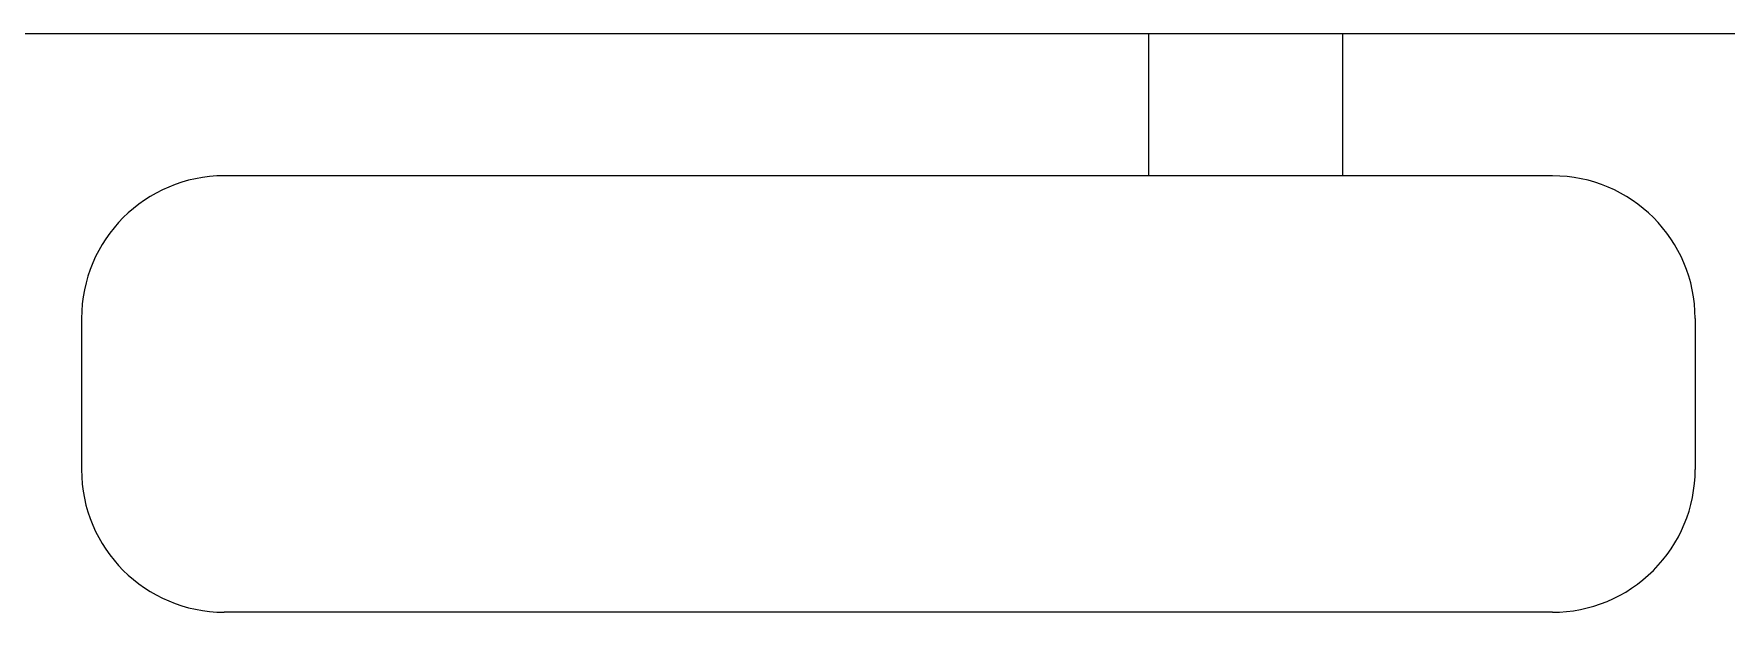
# Model space of a CAD drawing. Header units: inches. Extents: x -501855 to 57169, y -29325 to 19878.
# Drawn here: x 24178.9 to 24411.5, y -12681.8 to -12602.3 of the extents above; entities that cross this region are included whole.
import ezdxf

# ---------------------------------------------------------------- set-up
doc = ezdxf.new("R2010")
doc.units = ezdxf.units.IN
doc.header["$LTSCALE"] = 25
doc.header["$MEASUREMENT"] = 0
doc.linetypes.add('DASHDOT', pattern=[25.4, 12.7, -6.35, 0, -6.35])
doc.layers.get('0').update_dxf_attribs({"color": 8})
for name, color, linetype, lineweight in [('00-Ground Floor$0$LOADING', 253, 'Continuous', 5), ('00-Ground Floor$0$NEW Wall', 166, 'Continuous', 5), ('E-LITE-CLNG-CNDT', 6, 'DASHDOT', 35)]:
    doc.layers.add(name, color=color, linetype=linetype, lineweight=lineweight)

# ---------------------------------------------------------------- blocks, each defined once
blk = doc.blocks.new('*X154')
at = {"color": 0}
for p, q in [((5, 3), (5, 3)), ((5, 3), (5, 3)), ((5, 3), (5, 3)), ((5, 3), (5, 3)), ((5, 3), (5, 3)), ((5, 3), (5, 3)), ((5, 3), (5, 3)), ((5, 3), (5, 3)), ((5, 3), (5, 3)), ((5, 3), (5, 3)), ((5, 3), (5, 3)), ((5, 3), (5, 3)), ((5, 3), (5, 3)), ((5, 3), (5, 3)), ((5, 3), (5, 3)), ((5, 3), (5, 3)), ((5, 3), (5, 3)), ((5, 3), (5, 3)), ((5, 3), (5, 3)), ((5, 3), (5, 3)), ((5, 3), (5, 3)), ((5, 3), (5, 3)), ((5, 3), (5, 3)), ((5, 3), (5, 3)), ((5, 3), (5, 3)), ((5, 3), (5, 3)), ((5, 3), (5, 3)), ((5, 3), (5, 3)), ((5, 3), (5, 3)), ((5, 3), (5, 3)), ((5, 3), (5, 3)), ((5, 3), (5, 3)), ((5, 3), (5, 3)), ((5, 3), (5, 3)), ((5, 3), (5, 3)), ((5, 3), (5, 3)), ((5, 3), (5, 3)), ((5, 3), (5, 3)), ((5, 3), (5, 3)), ((5, 3), (5, 3)), ((5, 3), (5, 3)), ((5, 3), (5, 3)), ((5, 3), (5, 3)), ((5, 3), (5, 3)), ((5, 3), (5, 3)), ((5, 3), (5, 3)), ((5, 3), (5, 3)), ((5, 3), (5, 3)), ((5, 3), (5, 3)), ((5, 3), (5, 3)), ((5, 3), (5, 3)), ((5, 3), (5, 3)), ((5, 3), (5, 3)), ((5, 3), (5, 3)), ((5, 3), (5, 3)), ((5, 3), (5, 3)), ((5, 3), (5, 3)), ((5, 3), (5, 3)), ((5, 3), (5, 3)), ((5, 3), (5, 3)), ((5, 3), (5, 3)), ((5, 3), (5, 3)), ((5, 3), (5, 3)), ((5, 3), (5, 3)), ((5, 3), (5, 3)), ((5, 3), (5, 3)), ((6, 3), (5, 3)), ((5, 3), (5, 3)), ((6, 3), (5, 3)), ((5, 3), (5, 3)), ((6, 3), (5, 3)), ((5, 3), (5, 3)), ((6, 3), (5, 3)), ((5, 3), (5, 3)), ((5, 3), (5, 3)), ((5, 3), (5, 3)), ((5, 3), (5, 3)), ((5, 3), (5, 3)), ((5, 3), (5, 3)), ((5, 3), (5, 3)), ((5, 3), (5, 3)), ((5, 3), (5, 3)), ((5, 3), (5, 3)), ((5, 3), (5, 3)), ((5, 3), (5, 3)), ((5, 3), (5, 3)), ((5, 3), (5, 3)), ((5, 3), (5, 3)), ((5, 3), (5, 3)), ((5, 3), (5, 3)), ((5, 3), (5, 3)), ((5, 3), (5, 3)), ((5, 3), (5, 3)), ((5, 3), (5, 3)), ((5, 3), (5, 3)), ((5, 3), (5, 3)), ((6, 3), (6, 3)), ((6, 3), (6, 3)), ((6, 3), (6, 3)), ((6, 3), (6, 3)), ((6, 3), (6, 3)), ((6, 3), (6, 3)), ((6, 3), (6, 3)), ((6, 3), (6, 3)), ((6, 3), (6, 3)), ((6, 3), (6, 3)), ((6, 3), (6, 3)), ((6, 3), (6, 3)), ((6, 3), (6, 3)), ((6, 3), (6, 3)), ((6, 3), (6, 3)), ((6, 3), (6, 3)), ((6, 3), (6, 3)), ((6, 3), (6, 3)), ((6, 3), (6, 3)), ((6, 3), (6, 3)), ((6, 3), (6, 3)), ((6, 3), (6, 3)), ((6, 3), (6, 3)), ((6, 3), (6, 3)), ((6, 3), (6, 3)), ((6, 3), (6, 3)), ((6, 3), (6, 3)), ((6, 3), (6, 3)), ((6, 3), (6, 3)), ((6, 3), (6, 3)), ((6, 3), (6, 3)), ((6, 3), (6, 3)), ((6, 3), (6, 3)), ((6, 3), (6, 3)), ((6, 3), (6, 3)), ((6, 3), (6, 3)), ((6, 3), (6, 3)), ((6, 3), (6, 3)), ((6, 3), (6, 3)), ((6, 3), (6, 3)), ((6, 3), (6, 3)), ((6, 3), (6, 3)), ((6, 3), (6, 3)), ((6, 3), (6, 3)), ((6, 3), (6, 3)), ((6, 3), (6, 3)), ((6, 3), (6, 3)), ((6, 3), (6, 3)), ((6, 3), (6, 3)), ((6, 3), (6, 3)), ((6, 3), (6, 3)), ((6, 3), (6, 3)), ((6, 3), (6, 3)), ((6, 3), (6, 3)), ((6, 3), (6, 3)), ((6, 3), (6, 3)), ((6, 3), (6, 3)), ((6, 3), (6, 3)), ((6, 3), (6, 3)), ((6, 3), (6, 3)), ((6, 3), (6, 3)), ((6, 3), (6, 3)), ((6, 3), (6, 3)), ((6, 3), (6, 3)), ((6, 3), (6, 3)), ((6, 3), (6, 3)), ((6, 3), (6, 3)), ((6, 3), (6, 3)), ((6, 3), (6, 3)), ((6, 3), (6, 3)), ((6, 3), (6, 3)), ((6, 3), (6, 3)), ((6, 3), (6, 3)), ((6, 3), (6, 3)), ((6, 3), (6, 3)), ((6, 3), (6, 3)), ((6, 3), (6, 3)), ((6, 3), (6, 3)), ((6, 3), (6, 3)), ((6, 3), (6, 3)), ((6, 3), (6, 3)), ((6, 3), (6, 3)), ((6, 3), (6, 3)), ((6, 3), (6, 3)), ((6, 3), (6, 3)), ((6, 3), (6, 3)), ((6, 3), (6, 3)), ((6, 3), (6, 3)), ((6, 3), (6, 3)), ((6, 3), (6, 3)), ((6, 3), (6, 3)), ((6, 3), (6, 3)), ((6, 3), (6, 3)), ((6, 3), (6, 3)), ((6, 3), (6, 3)), ((6, 3), (6, 3)), ((6, 3), (6, 3)), ((6, 3), (6, 3)), ((6, 3), (6, 3)), ((6, 3), (6, 3)), ((6, 3), (6, 3)), ((6, 3), (6, 3)), ((6, 3), (6, 3)), ((6, 3), (6, 3)), ((6, 3), (6, 3)), ((6, 3), (6, 3)), ((6, 3), (6, 3)), ((6, 3), (6, 3)), ((6, 3), (6, 3)), ((6, 3), (6, 3)), ((6, 3), (6, 3)), ((6, 3), (6, 3)), ((6, 3), (6, 3)), ((6, 3), (6, 3)), ((6, 3), (6, 3)), ((6, 3), (6, 3)), ((6, 3), (6, 3)), ((6, 3), (6, 3)), ((6, 3), (6, 3)), ((6, 3), (6, 3)), ((6, 3), (6, 3)), ((6, 3), (6, 3)), ((6, 3), (6, 3)), ((6, 3), (6, 3)), ((6, 3), (6, 3)), ((6, 3), (6, 3)), ((6, 3), (6, 3)), ((6, 3), (6, 3)), ((6, 3), (6, 3)), ((6, 3), (6, 3)), ((6, 3), (6, 3)), ((6, 3), (6, 3)), ((6, 3), (6, 3)), ((6, 3), (6, 3)), ((6, 3), (6, 3)), ((6, 3), (6, 3)), ((6, 3), (6, 3)), ((6, 3), (6, 3)), ((6, 3), (6, 3)), ((6, 3), (6, 3)), ((6, 3), (6, 3)), ((6, 3), (6, 3)), ((6, 3), (6, 3)), ((6, 3), (6, 3)), ((6, 3), (6, 3)), ((6, 3), (6, 3)), ((6, 3), (6, 3)), ((6, 3), (6, 3)), ((6, 3), (6, 3)), ((6, 3), (6, 3)), ((6, 3), (6, 3)), ((6, 3), (6, 3)), ((6, 3), (6, 3)), ((6, 3), (6, 3)), ((6, 3), (6, 3)), ((6, 3), (6, 3)), ((6, 3), (6, 3)), ((6, 3), (6, 3)), ((6, 3), (6, 3)), ((6, 3), (6, 3)), ((6, 3), (6, 3)), ((6, 3), (6, 3)), ((6, 3), (6, 3)), ((6, 3), (6, 3)), ((6, 3), (6, 3)), ((6, 3), (6, 3)), ((6, 3), (6, 3)), ((6, 3), (6, 3)), ((6, 3), (6, 3)), ((6, 3), (6, 3)), ((6, 3), (6, 3)), ((6, 3), (6, 3)), ((6, 3), (6, 3)), ((6, 3), (6, 3)), ((6, 3), (6, 3)), ((6, 3), (6, 3)), ((6, 3), (6, 3)), ((6, 3), (6, 3)), ((6, 3), (6, 3)), ((6, 3), (6, 3)), ((6, 3), (6, 3)), ((6, 3), (6, 3)), ((6, 3), (6, 3)), ((6, 3), (6, 3)), ((6, 3), (6, 3)), ((6, 3), (6, 3)), ((6, 3), (6, 3)), ((6, 3), (6, 3)), ((6, 3), (6, 3)), ((6, 3), (6, 3)), ((6, 3), (6, 3)), ((6, 3), (6, 3)), ((6, 3), (6, 3)), ((6, 3), (6, 3)), ((6, 3), (6, 3)), ((6, 3), (6, 3)), ((6, 3), (6, 3)), ((6, 3), (6, 3)), ((6, 3), (6, 3)), ((6, 3), (6, 3)), ((6, 3), (6, 3)), ((6, 3), (6, 3)), ((6, 3), (6, 3)), ((6, 3), (6, 3)), ((6, 3), (5, 3)), ((6, 3), (5, 3)), ((6, 3), (5, 3)), ((6, 3), (5, 3)), ((6, 3), (5, 3)), ((6, 3), (6, 3)), ((6, 3), (6, 3)), ((6, 3), (6, 3)), ((6, 3), (6, 3)), ((6, 3), (6, 3)), ((6, 3), (6, 3)), ((6, 3), (6, 3)), ((6, 3), (6, 3)), ((6, 3), (6, 3)), ((6, 3), (6, 3)), ((6, 3), (6, 3)), ((6, 3), (6, 3)), ((6, 3), (6, 3)), ((6, 3), (6, 3)), ((6, 3), (6, 3)), ((6, 3), (6, 3)), ((6, 3), (6, 3)), ((6, 3), (6, 3)), ((6, 3), (6, 3)), ((6, 3), (6, 3)), ((6, 3), (6, 3)), ((6, 3), (6, 3)), ((6, 3), (6, 3)), ((6, 3), (6, 3)), ((6, 3), (6, 3)), ((6, 3), (6, 3)), ((6, 3), (6, 3)), ((6, 3), (6, 3)), ((6, 3), (6, 3)), ((6, 3), (6, 3)), ((6, 3), (6, 3)), ((6, 3), (6, 3)), ((6, 3), (6, 3)), ((6, 3), (6, 3)), ((6, 3), (6, 3)), ((6, 3), (6, 3)), ((6, 3), (6, 3)), ((6, 3), (6, 3)), ((6, 3), (6, 3)), ((6, 3), (6, 3)), ((6, 3), (6, 3)), ((6, 3), (6, 3)), ((6, 3), (6, 3)), ((6, 3), (6, 3)), ((6, 3), (6, 3)), ((6, 3), (6, 3)), ((6, 3), (6, 3)), ((6, 3), (6, 3)), ((6, 3), (6, 3)), ((6, 3), (6, 3)), ((6, 3), (6, 3)), ((6, 3), (6, 3)), ((6, 3), (6, 3)), ((6, 3), (6, 3)), ((6, 3), (6, 3)), ((6, 3), (6, 3)), ((6, 3), (6, 3)), ((6, 3), (6, 3)), ((6, 3), (6, 3)), ((6, 3), (6, 3)), ((6, 3), (6, 3)), ((6, 3), (6, 3)), ((6, 3), (6, 3)), ((6, 3), (6, 3)), ((6, 3), (6, 3)), ((6, 3), (6, 3)), ((6, 3), (6, 3)), ((6, 3), (6, 3)), ((6, 3), (6, 3)), ((6, 3), (6, 3)), ((6, 3), (6, 3)), ((6, 3), (6, 3)), ((6, 3), (6, 3)), ((6, 3), (6, 3)), ((6, 3), (6, 3)), ((6, 3), (6, 3)), ((6, 3), (6, 3)), ((6, 3), (6, 3)), ((6, 3), (6, 3)), ((6, 3), (6, 3)), ((6, 3), (6, 3)), ((6, 3), (6, 3)), ((6, 3), (6, 3)), ((6, 3), (6, 3)), ((6, 3), (6, 3)), ((6, 3), (6, 3)), ((6, 3), (6, 3)), ((6, 3), (6, 3)), ((6, 3), (6, 3)), ((6, 3), (6, 3)), ((6, 3), (6, 3)), ((6, 3), (6, 3)), ((6, 3), (6, 3)), ((6, 3), (6, 3)), ((6, 3), (6, 3)), ((6, 3), (6, 3)), ((6, 3), (6, 3)), ((6, 3), (6, 3)), ((6, 3), (6, 3)), ((6, 3), (6, 3)), ((6, 3), (6, 3)), ((6, 3), (6, 3)), ((6, 3), (6, 3)), ((6, 3), (6, 3)), ((6, 3), (6, 3)), ((6, 3), (6, 3)), ((6, 3), (6, 3)), ((6, 3), (6, 3)), ((6, 3), (6, 3)), ((6, 3), (6, 3)), ((6, 3), (6, 3)), ((6, 3), (6, 3)), ((6, 3), (6, 3)), ((6, 3), (6, 3)), ((6, 3), (6, 3)), ((6, 3), (6, 3)), ((6, 3), (6, 3)), ((6, 3), (6, 3)), ((6, 3), (6, 3)), ((6, 3), (6, 3)), ((6, 3), (6, 3)), ((6, 3), (6, 3)), ((6, 3), (6, 3)), ((6, 3), (6, 3)), ((6, 3), (6, 3)), ((6, 3), (6, 3)), ((6, 3), (6, 3)), ((6, 3), (6, 3)), ((6, 3), (6, 3)), ((6, 3), (6, 3)), ((6, 3), (6, 3)), ((6, 3), (6, 3)), ((6, 3), (6, 3)), ((6, 3), (6, 3)), ((6, 3), (6, 3)), ((6, 3), (6, 3)), ((6, 3), (6, 3)), ((6, 3), (6, 3)), ((6, 3), (6, 3)), ((6, 3), (6, 3)), ((6, 3), (6, 3)), ((6, 3), (6, 3)), ((6, 3), (6, 3)), ((6, 3), (6, 3)), ((6, 3), (6, 3)), ((6, 3), (6, 3)), ((6, 3), (6, 3)), ((6, 3), (6, 3)), ((6, 3), (6, 3)), ((6, 3), (6, 3)), ((6, 3), (6, 3)), ((6, 3), (6, 3)), ((6, 3), (6, 3)), ((6, 3), (6, 3)), ((6, 3), (6, 3)), ((6, 3), (6, 3)), ((6, 3), (6, 3)), ((6, 3), (6, 3)), ((6, 3), (6, 3)), ((6, 3), (6, 3)), ((6, 3), (6, 3)), ((6, 3), (6, 3)), ((6, 3), (6, 3)), ((6, 3), (6, 3)), ((6, 3), (6, 3)), ((6, 3), (6, 3)), ((6, 3), (6, 3)), ((6, 3), (6, 3)), ((6, 3), (6, 3)), ((6, 3), (6, 3)), ((6, 3), (6, 3)), ((6, 3), (6, 3)), ((6, 3), (6, 3)), ((6, 3), (6, 3)), ((6, 3), (6, 3)), ((6, 3), (6, 3)), ((6, 3), (6, 3)), ((6, 3), (6, 3)), ((6, 3), (6, 3)), ((6, 3), (6, 3)), ((6, 3), (6, 3)), ((6, 3), (6, 3)), ((6, 3), (6, 3)), ((6, 3), (6, 3)), ((6, 3), (6, 3)), ((6, 3), (6, 3)), ((6, 3), (6, 3)), ((6, 3), (6, 3)), ((6, 3), (6, 3)), ((6, 3), (6, 3)), ((6, 3), (6, 3)), ((6, 3), (6, 3)), ((6, 3), (6, 3)), ((6, 3), (6, 3)), ((6, 3), (6, 3)), ((6, 3), (6, 3)), ((6, 3), (6, 3)), ((6, 3), (6, 3)), ((6, 3), (6, 3)), ((6, 3), (6, 3)), ((6, 3), (6, 3)), ((6, 3), (6, 3)), ((6, 3), (6, 3)), ((6, 3), (6, 3)), ((6, 3), (6, 3)), ((6, 3), (6, 3)), ((6, 3), (6, 3)), ((6, 3), (6, 3)), ((6, 3), (6, 3)), ((6, 3), (6, 3)), ((6, 3), (6, 3)), ((6, 3), (6, 3)), ((6, 3), (6, 3)), ((6, 3), (6, 3)), ((6, 3), (6, 3)), ((6, 3), (6, 3)), ((6, 3), (6, 3)), ((6, 3), (6, 3)), ((6, 3), (6, 3)), ((6, 3), (6, 3)), ((6, 3), (6, 3)), ((6, 3), (6, 3)), ((6, 3), (6, 3)), ((6, 3), (6, 3)), ((6, 3), (6, 3)), ((6, 3), (6, 3)), ((6, 3), (6, 3)), ((6, 3), (6, 3)), ((6, 3), (6, 3)), ((6, 3), (6, 3)), ((6, 3), (6, 3)), ((6, 3), (6, 3)), ((6, 3), (6, 3)), ((6, 3), (6, 3)), ((6, 3), (6, 3)), ((6, 3), (6, 3)), ((6, 3), (6, 3)), ((6, 3), (6, 3)), ((6, 3), (6, 3)), ((6, 3), (6, 3)), ((6, 3), (6, 3)), ((6, 3), (6, 3)), ((6, 3), (6, 3)), ((6, 3), (6, 3)), ((6, 3), (6, 3)), ((6, 3), (6, 3)), ((6, 3), (6, 3)), ((6, 3), (6, 3)), ((6, 3), (6, 3)), ((6, 3), (6, 3)), ((6, 3), (6, 3)), ((6, 3), (6, 3)), ((6, 3), (6, 3)), ((6, 3), (6, 3)), ((6, 3), (6, 3)), ((6, 3), (6, 3)), ((6, 3), (6, 3)), ((6, 3), (6, 3)), ((6, 3), (6, 3)), ((6, 3), (6, 3)), ((6, 3), (6, 3)), ((6, 3), (6, 3)), ((6, 3), (6, 3)), ((6, 3), (6, 3)), ((6, 3), (6, 3)), ((6, 3), (6, 3)), ((6, 3), (6, 3)), ((6, 3), (6, 3)), ((6, 3), (6, 3)), ((6, 3), (6, 3)), ((6, 3), (6, 3)), ((6, 3), (6, 3)), ((6, 3), (6, 3)), ((6, 3), (6, 3)), ((6, 3), (6, 3)), ((6, 3), (6, 3)), ((6, 3), (6, 3)), ((6, 3), (6, 3)), ((6, 3), (6, 3)), ((6, 3), (6, 3)), ((6, 3), (6, 3)), ((6, 3), (6, 3)), ((6, 3), (6, 3)), ((6, 3), (6, 3)), ((6, 3), (6, 3)), ((6, 3), (6, 3)), ((6, 3), (6, 3)), ((6, 3), (6, 3)), ((6, 3), (6, 3)), ((6, 3), (6, 3)), ((6, 3), (6, 3)), ((6, 3), (6, 3)), ((6, 3), (6, 3)), ((6, 3), (6, 3)), ((6, 3), (6, 3)), ((6, 3), (6, 3)), ((6, 3), (6, 3)), ((6, 3), (6, 3)), ((6, 3), (6, 3)), ((6, 3), (6, 3)), ((6, 3), (6, 3)), ((6, 3), (6, 3)), ((6, 3), (6, 3)), ((6, 3), (6, 3)), ((6, 3), (6, 3)), ((6, 3), (6, 3)), ((6, 3), (6, 3)), ((6, 3), (6, 3)), ((6, 3), (6, 3)), ((6, 3), (6, 3)), ((6, 3), (6, 3)), ((6, 3), (6, 3)), ((6, 3), (6, 3)), ((6, 3), (6, 3)), ((6, 3), (6, 3)), ((6, 3), (6, 3)), ((6, 3), (6, 3))]:
    blk.add_line(p, q, dxfattribs=at)
blk = doc.blocks.new('*X155')
at = {"color": 0}
for p, q in [((13, 1), (13, 1)), ((13, 1), (13, 1)), ((13, 1), (13, 1)), ((13, 1), (13, 1)), ((13, 1), (13, 1)), ((13, 1), (13, 1)), ((13, 1), (13, 1)), ((13, 1), (13, 1)), ((13, 1), (13, 1)), ((13, 1), (13, 1)), ((13, 1), (13, 1)), ((13, 1), (13, 1)), ((13, 1), (13, 1)), ((13, 1), (13, 1)), ((13, 1), (13, 1)), ((13, 1), (14, 1)), ((13, 1), (14, 1)), ((13, 1), (14, 1)), ((13, 1), (13, 1)), ((13, 1), (13, 1)), ((13, 1), (13, 1)), ((13, 1), (13, 1)), ((13, 1), (13, 1)), ((13, 1), (13, 1)), ((13, 1), (13, 1)), ((13, 1), (13, 1)), ((13, 1), (13, 1)), ((13, 1), (13, 1)), ((13, 1), (13, 1)), ((13, 1), (13, 1)), ((13, 1), (13, 1)), ((13, 1), (13, 1)), ((13, 1), (13, 1)), ((13, 1), (13, 1)), ((13, 1), (13, 1)), ((13, 1), (13, 1)), ((13, 1), (13, 1)), ((13, 1), (13, 1)), ((13, 1), (13, 1)), ((13, 1), (13, 1)), ((13, 1), (13, 1)), ((13, 1), (13, 1)), ((13, 1), (13, 1)), ((13, 1), (13, 1)), ((13, 1), (13, 1)), ((13, 1), (13, 1)), ((13, 1), (13, 1)), ((13, 1), (13, 1)), ((13, 1), (13, 1)), ((13, 1), (13, 1)), ((13, 1), (13, 1)), ((13, 1), (13, 1)), ((13, 1), (13, 1)), ((13, 1), (13, 1)), ((13, 1), (13, 1)), ((13, 1), (13, 1)), ((13, 1), (13, 1)), ((13, 1), (13, 1)), ((13, 1), (13, 1)), ((13, 1), (13, 1)), ((13, 1), (13, 1)), ((13, 1), (13, 1)), ((13, 1), (13, 1)), ((13, 1), (13, 1)), ((13, 1), (13, 1)), ((13, 1), (13, 1)), ((13, 1), (13, 1)), ((13, 1), (13, 1)), ((13, 1), (13, 1)), ((13, 1), (13, 1)), ((13, 1), (13, 1)), ((13, 1), (13, 1)), ((13, 1), (13, 1)), ((13, 1), (13, 1)), ((13, 1), (13, 1)), ((13, 1), (13, 1)), ((13, 1), (13, 1)), ((13, 1), (13, 1)), ((13, 1), (13, 1)), ((13, 1), (13, 1)), ((13, 1), (13, 1)), ((13, 1), (13, 1)), ((13, 1), (13, 1)), ((13, 1), (13, 1)), ((13, 1), (13, 1)), ((13, 1), (13, 1)), ((13, 1), (13, 1)), ((13, 1), (13, 1)), ((13, 1), (13, 1)), ((13, 1), (13, 1)), ((13, 1), (13, 1)), ((13, 1), (13, 1)), ((13, 1), (13, 1)), ((13, 1), (13, 1)), ((13, 1), (13, 1)), ((13, 1), (13, 1)), ((13, 1), (13, 1)), ((13, 1), (13, 1)), ((13, 1), (13, 1)), ((13, 1), (13, 1)), ((13, 1), (13, 1)), ((13, 1), (13, 1)), ((13, 1), (13, 1)), ((13, 1), (13, 1)), ((13, 1), (13, 1)), ((13, 1), (13, 1)), ((13, 1), (13, 1)), ((13, 1), (13, 1)), ((13, 1), (13, 1)), ((13, 1), (13, 1)), ((13, 1), (13, 1)), ((13, 1), (13, 1)), ((13, 1), (13, 1)), ((13, 1), (13, 1)), ((13, 1), (13, 1)), ((13, 1), (13, 1)), ((13, 1), (13, 1)), ((13, 1), (13, 1)), ((13, 1), (13, 1)), ((13, 1), (13, 1)), ((13, 1), (13, 1)), ((13, 1), (13, 1)), ((13, 1), (13, 1)), ((13, 1), (14, 1)), ((13, 0), (13, 0)), ((13, 0), (13, 0)), ((13, 0), (13, 0)), ((13, 0), (13, 0)), ((13, 0), (13, 0)), ((13, 0), (13, 0)), ((13, 0), (13, 0)), ((13, 0), (13, 0)), ((13, 0), (13, 0)), ((13, 0), (13, 0)), ((13, 0), (13, 0)), ((13, 0), (13, 0)), ((13, 0), (13, 0)), ((13, 0), (13, 0)), ((13, 0), (13, 0)), ((13, 0), (13, 0)), ((13, 0), (13, 0)), ((13, 0), (13, 0)), ((13, 0), (13, 0)), ((13, 0), (13, 0)), ((13, 0), (13, 0)), ((13, 0), (13, 0)), ((13, 0), (13, 0)), ((13, 0), (13, 0)), ((13, 0), (13, 0)), ((13, 0), (13, 0)), ((13, 0), (13, 0)), ((13, 0), (13, 0)), ((13, 0), (13, 0)), ((13, 0), (13, 0)), ((13, 0), (13, 0)), ((13, 0), (13, 0)), ((13, 0), (13, 0)), ((13, 0), (13, 0)), ((13, 0), (13, 0)), ((13, 0), (13, 0)), ((13, 0), (13, 0)), ((13, 0), (13, 0)), ((13, 0), (13, 0)), ((13, 0), (13, 0)), ((13, 0), (13, 0)), ((13, 0), (13, 0)), ((13, 0), (13, 0)), ((13, 0), (13, 0)), ((13, 0), (13, 0)), ((13, 0), (13, 0)), ((13, 0), (13, 0)), ((13, 0), (13, 0)), ((13, 0), (14, 0)), ((13, 0), (14, 0)), ((13, 0), (13, 0)), ((13, 0), (14, 0)), ((14, 1), (14, 1)), ((14, 1), (14, 1)), ((14, 1), (14, 1)), ((14, 1), (14, 1)), ((14, 1), (14, 1)), ((14, 1), (14, 1)), ((14, 1), (14, 1)), ((14, 1), (14, 1)), ((14, 1), (14, 1)), ((14, 1), (14, 1)), ((14, 1), (14, 1)), ((14, 1), (14, 1)), ((14, 1), (14, 1)), ((14, 1), (14, 1)), ((14, 1), (14, 1)), ((14, 1), (14, 1)), ((14, 1), (14, 1)), ((14, 1), (14, 1)), ((14, 1), (14, 1)), ((14, 1), (14, 1)), ((14, 1), (14, 1)), ((14, 1), (14, 1)), ((14, 1), (14, 1)), ((14, 1), (14, 1)), ((14, 1), (14, 1)), ((14, 1), (14, 1)), ((14, 1), (14, 1)), ((14, 1), (14, 1)), ((14, 1), (14, 1)), ((14, 1), (14, 1)), ((14, 1), (14, 1)), ((14, 1), (14, 1)), ((14, 1), (14, 1)), ((14, 1), (14, 1)), ((14, 1), (14, 1)), ((14, 1), (14, 1)), ((14, 1), (14, 1)), ((14, 1), (14, 1)), ((14, 1), (14, 1)), ((14, 1), (14, 1)), ((14, 1), (14, 1)), ((14, 1), (14, 1)), ((14, 1), (14, 1)), ((14, 1), (14, 1)), ((14, 1), (14, 1)), ((14, 1), (14, 1)), ((14, 1), (14, 1)), ((14, 1), (14, 1)), ((14, 1), (14, 1)), ((14, 1), (14, 1)), ((14, 1), (14, 1)), ((14, 1), (14, 1)), ((14, 1), (14, 1)), ((14, 1), (14, 1)), ((14, 1), (14, 1)), ((14, 1), (14, 1)), ((14, 1), (14, 1)), ((14, 1), (14, 1)), ((14, 1), (14, 1)), ((14, 1), (14, 1)), ((14, 1), (14, 1)), ((14, 1), (14, 1)), ((14, 1), (14, 1)), ((14, 1), (14, 1)), ((14, 1), (14, 1)), ((14, 1), (14, 1)), ((14, 1), (14, 1)), ((14, 1), (14, 1)), ((14, 1), (14, 1)), ((14, 1), (14, 1)), ((14, 1), (14, 1)), ((14, 1), (14, 1)), ((14, 1), (14, 1)), ((14, 1), (14, 1)), ((14, 1), (14, 1)), ((14, 1), (14, 1)), ((14, 1), (14, 1)), ((14, 1), (14, 1)), ((14, 1), (14, 1)), ((14, 1), (14, 1)), ((14, 1), (14, 1)), ((14, 1), (14, 1)), ((14, 1), (14, 1)), ((14, 1), (14, 1)), ((14, 1), (14, 1)), ((14, 1), (14, 1)), ((14, 1), (14, 1)), ((14, 1), (14, 1)), ((14, 1), (14, 1)), ((14, 1), (14, 1)), ((14, 1), (14, 1)), ((14, 1), (14, 1)), ((14, 1), (14, 1)), ((14, 1), (14, 1)), ((14, 0), (14, 0)), ((14, 0), (14, 0)), ((14, 0), (14, 0)), ((14, 0), (14, 0)), ((14, 0), (14, 0)), ((14, 0), (14, 0)), ((14, 0), (14, 0)), ((14, 0), (14, 0)), ((14, 0), (14, 0)), ((14, 0), (14, 0)), ((14, 0), (14, 0)), ((14, 0), (14, 0)), ((14, 0), (14, 0)), ((14, 0), (14, 0)), ((14, 0), (14, 0)), ((14, 0), (14, 0)), ((14, 0), (14, 0)), ((14, 0), (14, 0)), ((14, 0), (14, 0)), ((14, 0), (14, 0)), ((14, 0), (14, 0)), ((14, 0), (14, 0)), ((14, 0), (14, 0)), ((14, 0), (14, 0)), ((14, 0), (14, 0)), ((14, 0), (14, 0)), ((14, 0), (14, 0)), ((14, 0), (14, 0)), ((14, 0), (14, 0)), ((14, 0), (14, 0)), ((14, 0), (14, 0)), ((14, 0), (14, 0)), ((14, 0), (14, 0)), ((14, 0), (14, 0)), ((14, 0), (14, 0)), ((14, 0), (14, 0)), ((14, 0), (14, 0)), ((14, 0), (14, 0)), ((14, 0), (14, 0)), ((14, 0), (14, 0)), ((14, 0), (14, 0)), ((14, 0), (14, 0)), ((14, 0), (14, 0)), ((14, 0), (14, 0)), ((14, 0), (14, 0)), ((14, 0), (14, 0)), ((14, 0), (14, 0)), ((14, 0), (14, 0)), ((13, 0), (13, 0)), ((13, 0), (14, 0)), ((13, 0), (13, 0)), ((13, 0), (14, 0)), ((13, 0), (13, 0)), ((13, 0), (14, 0)), ((13, 0), (13, 0)), ((13, 0), (13, 0)), ((13, 0), (13, 0)), ((13, 0), (13, 0)), ((13, 0), (14, 0)), ((13, 0), (13, 0)), ((13, 0), (14, 0)), ((13, 0), (13, 0)), ((13, 0), (14, 0)), ((13, 0), (13, 0)), ((13, 0), (14, 0)), ((13, 0), (13, 0)), ((13, 0), (14, 0)), ((13, 0), (13, 0)), ((13, 0), (14, 0)), ((13, 0), (13, 0)), ((13, 0), (14, 0)), ((13, 0), (13, 0)), ((13, 0), (13, 0)), ((13, 0), (13, 0)), ((13, 0), (14, 0)), ((13, 0), (13, 0)), ((13, 0), (14, 0)), ((13, 0), (13, 0)), ((13, 0), (14, 0)), ((13, 0), (13, 0)), ((13, 0), (14, 0)), ((13, 0), (13, 0)), ((13, 0), (13, 0)), ((13, 0), (13, 0)), ((13, 0), (13, 0)), ((13, 0), (13, 0)), ((13, 0), (13, 0)), ((13, 0), (13, 0)), ((13, 0), (13, 0)), ((13, 0), (13, 0)), ((13, 0), (13, 0)), ((13, 0), (13, 0)), ((13, 0), (13, 0)), ((13, 0), (13, 0)), ((13, 0), (13, 0)), ((13, 0), (13, 0)), ((13, 0), (13, 0)), ((13, 0), (13, 0)), ((13, 0), (13, 0)), ((13, 0), (13, 0)), ((13, 0), (13, 0)), ((13, 0), (13, 0)), ((13, 0), (13, 0)), ((13, 0), (13, 0)), ((13, 0), (13, 0)), ((13, 0), (13, 0)), ((13, 0), (13, 0)), ((13, 0), (13, 0)), ((13, 0), (13, 0)), ((13, 0), (13, 0)), ((13, 0), (13, 0)), ((13, 0), (13, 0)), ((13, -1), (13, -1)), ((13, -1), (13, -1)), ((13, -1), (13, -1)), ((13, -1), (13, -1)), ((13, -1), (13, -1)), ((13, -1), (14, -1)), ((13, -1), (13, -1)), ((14, 0), (14, 0)), ((14, 0), (14, 0)), ((14, 0), (14, 0)), ((14, 0), (14, 0)), ((14, 0), (14, 0)), ((14, 0), (14, 0)), ((14, 0), (14, 0)), ((14, 0), (14, 0)), ((14, 0), (14, 0)), ((14, 0), (14, 0)), ((14, 0), (14, 0)), ((14, 0), (14, 0)), ((14, 0), (14, 0)), ((14, 0), (14, 0)), ((14, 0), (14, 0)), ((13, 0), (14, 0)), ((14, 0), (14, 0)), ((14, 0), (14, 0)), ((14, 0), (14, 0)), ((14, 0), (14, 0)), ((14, 0), (14, 0)), ((14, 0), (14, 0)), ((14, 0), (14, 0)), ((14, 0), (14, 0)), ((14, 0), (14, 0)), ((14, 0), (14, 0)), ((14, 0), (14, 0)), ((14, 0), (14, 0)), ((14, 0), (14, 0)), ((14, 0), (14, 0)), ((14, 0), (14, 0)), ((14, 0), (14, 0)), ((14, 0), (14, 0)), ((14, 0), (14, 0)), ((14, 0), (14, 0)), ((14, 0), (14, 0)), ((14, 0), (14, 0)), ((14, 0), (14, 0)), ((14, 0), (14, 0)), ((14, 0), (14, 0)), ((14, 0), (14, 0)), ((14, 0), (14, 0)), ((14, 0), (14, 0)), ((14, 0), (14, 0)), ((14, 0), (14, 0)), ((14, 0), (14, 0)), ((14, 0), (14, 0)), ((14, 0), (14, 0)), ((14, 0), (14, 0)), ((14, 0), (14, 0)), ((14, -1), (14, -1)), ((14, -1), (14, -1)), ((14, -1), (14, -1)), ((14, -1), (14, -1)), ((14, -1), (14, -1))]:
    blk.add_line(p, q, dxfattribs=at)
blk = doc.blocks.new('00-Ground Floor$0$GF21018-P')
at = {"color": 0}
for p, q in [((0.22049, 0.47563), (0.22049, 0.0675)), ((0.25963, 0.34221), (0.2804, 0.34221)), ((0.24001, 0.32259), (0.24001, 0.14)), ((0.30001, 0.32259), (0.30001, 0.14)), ((0.22049, 0.29372), (0.24001, 0.29372)), ((0.22049, 0.26708), (0.24001, 0.26708)), ((0.25963, 0.12039), (0.2804, 0.12039))]:
    blk.add_line(p, q, dxfattribs=at)
for points in [[(0.24001, 0.29372), (0.24001, 0.29372), (0.24001, 0.29372), (0.24001, 0.29372), (0.24001, 0.29372), (0.24001, 0.29372), (0.24001, 0.29372), (0.24001, 0.29372), (0.24001, 0.29372), (0.24001, 0.29372), (0.24001, 0.29372), (0.24001, 0.29372), (0.24001, 0.29372), (0.24001, 0.29372), (0.24001, 0.29372), (0.24001, 0.29372), (0.24001, 0.29372), (0.24001, 0.29372), (0.24001, 0.29372), (0.24001, 0.29372), (0.24001, 0.29372), (0.24001, 0.29372), (0.24001, 0.29372), (0.24001, 0.29372), (0.24001, 0.29372), (0.24001, 0.29372), (0.24001, 0.29372), (0.24001, 0.29372), (0.24001, 0.29372), (0.24001, 0.29372), (0.24001, 0.29372), (0.24001, 0.29372), (0.24001, 0.29372), (0.24001, 0.29372), (0.24001, 0.29372), (0.24001, 0.29372), (0.24001, 0.29372), (0.24001, 0.29372), (0.24001, 0.29372), (0.24001, 0.29372), (0.24001, 0.29372), (0.24001, 0.29372), (0.24001, 0.29372), (0.24001, 0.29372), (0.24001, 0.29372), (0.24001, 0.29372), (0.24001, 0.29372), (0.24001, 0.29372), (0.24001, 0.29372), (0.24001, 0.29372), (0.24001, 0.29372), (0.24001, 0.29372), (0.24001, 0.29372), (0.24001, 0.29372), (0.24001, 0.29372), (0.24001, 0.29372), (0.24001, 0.29372), (0.24001, 0.29372), (0.24001, 0.29372), (0.24001, 0.29372), (0.24001, 0.29372), (0.24001, 0.29372), (0.24001, 0.29372), (0.24001, 0.29372), (0.24001, 0.29372), (0.24001, 0.29372), (0.24001, 0.29372), (0.24001, 0.29372), (0.24001, 0.29372), (0.24001, 0.29372), (0.24001, 0.29372), (0.24001, 0.29372), (0.24001, 0.29372), (0.24001, 0.29372), (0.24001, 0.29372), (0.24001, 0.29372), (0.24001, 0.29372), (0.24001, 0.29372), (0.24001, 0.29372), (0.24001, 0.29372), (0.24001, 0.29372), (0.24001, 0.29372), (0.24001, 0.29372), (0.24001, 0.29372), (0.24001, 0.29372), (0.24001, 0.29372), (0.24001, 0.29372), (0.24001, 0.29372), (0.24001, 0.29372), (0.24001, 0.29372), (0.24001, 0.29372), (0.24001, 0.29372), (0.24001, 0.29372), (0.24001, 0.29372), (0.24001, 0.29372), (0.24001, 0.29372), (0.24001, 0.29372), (0.24001, 0.29372), (0.24001, 0.29372), (0.24001, 0.29372), (0.24001, 0.29372), (0.24001, 0.29372), (0.24001, 0.29372), (0.24001, 0.29372), (0.24001, 0.29372), (0.24001, 0.29372), (0.24001, 0.29372), (0.24001, 0.29372), (0.24001, 0.29372), (0.24001, 0.29372), (0.24001, 0.29372), (0.24001, 0.29372), (0.24001, 0.29372), (0.24001, 0.29372), (0.24001, 0.29372), (0.24001, 0.29372), (0.24001, 0.29372), (0.24001, 0.29372), (0.24001, 0.29372), (0.24001, 0.29372), (0.24001, 0.29372), (0.24001, 0.29372), (0.24001, 0.29372), (0.24001, 0.29372), (0.24001, 0.29372), (0.24001, 0.29372), (0.24001, 0.29372), (0.24001, 0.29372), (0.24001, 0.29372), (0.24001, 0.29372), (0.24001, 0.29372), (0.24001, 0.29372), (0.24001, 0.29372), (0.24001, 0.29372), (0.24001, 0.29372), (0.24001, 0.29372), (0.24001, 0.29372), (0.24001, 0.29372), (0.24001, 0.29372), (0.24001, 0.29372), (0.24001, 0.29372), (0.24001, 0.29372), (0.24001, 0.29372), (0.24001, 0.29372), (0.24001, 0.29372), (0.24001, 0.29372), (0.24001, 0.29372), (0.24001, 0.29372), (0.24001, 0.29372), (0.24001, 0.29372), (0.24001, 0.29372), (0.24001, 0.29372), (0.24001, 0.29372), (0.24001, 0.29372), (0.24001, 0.29372), (0.24001, 0.29372), (0.24001, 0.29372), (0.24001, 0.29372), (0.24001, 0.29372), (0.24001, 0.29372), (0.24001, 0.29372), (0.24001, 0.29372), (0.24001, 0.29372), (0.24001, 0.29372), (0.24001, 0.29372), (0.24001, 0.29372), (0.24001, 0.29372), (0.24001, 0.29372), (0.24001, 0.29372), (0.24001, 0.29372), (0.24001, 0.29372), (0.24001, 0.29372), (0.24001, 0.29372), (0.24001, 0.29372), (0.24001, 0.29372), (0.24001, 0.29372), (0.24001, 0.29372), (0.24001, 0.29372), (0.24001, 0.29372), (0.24001, 0.29372), (0.24001, 0.29372), (0.24001, 0.29372), (0.24001, 0.29372), (0.24001, 0.29372), (0.24001, 0.29372), (0.24001, 0.29372), (0.24001, 0.29372), (0.24001, 0.29372), (0.24001, 0.29372), (0.24001, 0.29372), (0.24001, 0.29372), (0.24001, 0.29372), (0.24001, 0.29372), (0.24001, 0.29372), (0.24001, 0.29372), (0.24001, 0.29372), (0.24001, 0.29372), (0.24001, 0.29372), (0.24001, 0.29372), (0.24001, 0.29372), (0.24001, 0.29372), (0.24001, 0.29372), (0.24001, 0.29372), (0.24001, 0.29372), (0.24001, 0.29372), (0.24001, 0.29372), (0.24001, 0.29372), (0.24001, 0.29372), (0.24001, 0.29372), (0.24001, 0.29372), (0.24001, 0.29372), (0.24001, 0.29372), (0.24001, 0.29372), (0.24001, 0.29372), (0.24001, 0.29372), (0.24001, 0.29372), (0.24001, 0.29372), (0.24001, 0.29372), (0.24001, 0.29372), (0.24001, 0.29372), (0.24001, 0.29372), (0.24001, 0.29372), (0.24001, 0.29372), (0.24001, 0.29372), (0.24001, 0.29372), (0.24001, 0.29372), (0.24001, 0.29372), (0.24001, 0.29372), (0.24001, 0.29372), (0.24001, 0.29372), (0.24001, 0.29372), (0.24001, 0.29372), (0.24001, 0.29372), (0.24001, 0.29372), (0.24001, 0.29372), (0.24001, 0.29372), (0.24001, 0.29372), (0.24001, 0.29372), (0.24001, 0.29372), (0.24001, 0.29372), (0.24001, 0.29372), (0.24001, 0.29372), (0.24001, 0.29372), (0.24001, 0.29372), (0.24001, 0.29372), (0.24001, 0.29372), (0.24001, 0.29372), (0.24001, 0.29372), (0.24001, 0.29372), (0.24001, 0.29372), (0.24001, 0.29372), (0.24001, 0.29372), (0.24001, 0.29372), (0.24001, 0.29372), (0.24001, 0.29372), (0.24001, 0.29372), (0.24001, 0.29372), (0.24001, 0.29372), (0.24001, 0.29372), (0.24001, 0.29372), (0.24001, 0.29372), (0.24001, 0.29372), (0.24001, 0.29372), (0.24001, 0.29372), (0.24001, 0.29372), (0.24001, 0.29372), (0.24001, 0.29372), (0.24001, 0.29372), (0.24001, 0.29372), (0.24001, 0.29372), (0.24001, 0.29372), (0.24001, 0.29372), (0.24001, 0.29372), (0.24001, 0.29372), (0.24001, 0.29372), (0.24001, 0.29372), (0.24001, 0.29372)], [(0.24001, 0.29372), (0.24001, 0.29372), (0.24001, 0.29372), (0.24001, 0.29372), (0.24001, 0.29372), (0.24001, 0.29372), (0.24001, 0.29372), (0.24001, 0.29372), (0.24001, 0.29372), (0.24001, 0.29372), (0.24001, 0.29372), (0.24001, 0.29372), (0.24001, 0.29372), (0.24001, 0.29372), (0.24001, 0.29372), (0.24001, 0.29372), (0.24001, 0.29372), (0.24001, 0.29372), (0.24001, 0.29372), (0.24001, 0.29372), (0.24001, 0.29372), (0.24001, 0.29372), (0.24001, 0.29372), (0.24001, 0.29372), (0.24001, 0.29372), (0.24001, 0.29372), (0.24001, 0.29372), (0.24001, 0.29372), (0.24001, 0.29372), (0.24001, 0.29372), (0.24001, 0.29372), (0.24001, 0.29372), (0.24001, 0.29372), (0.24001, 0.29372), (0.24001, 0.29372), (0.24001, 0.29372), (0.24001, 0.29372), (0.24001, 0.29372), (0.24001, 0.29372), (0.24001, 0.29372), (0.24001, 0.29372), (0.24001, 0.29372), (0.24001, 0.29372), (0.24001, 0.29372), (0.24001, 0.29372), (0.24001, 0.29372), (0.24001, 0.29372), (0.24001, 0.29372), (0.24001, 0.29372), (0.24001, 0.29372), (0.24001, 0.29372), (0.24001, 0.29372), (0.24001, 0.29372), (0.24001, 0.29372), (0.24001, 0.29372), (0.24001, 0.29372), (0.24001, 0.29372), (0.24001, 0.29372), (0.24001, 0.29372), (0.24001, 0.29372), (0.24001, 0.29372), (0.24001, 0.29372), (0.24001, 0.29372), (0.24001, 0.29372), (0.24001, 0.29372), (0.24001, 0.29372), (0.24001, 0.29372), (0.24001, 0.29372), (0.24001, 0.29372), (0.24001, 0.29372), (0.24001, 0.29372), (0.24001, 0.29372), (0.24001, 0.29372), (0.24001, 0.29372), (0.24001, 0.29372), (0.24001, 0.29372), (0.24001, 0.29372), (0.24001, 0.29372), (0.24001, 0.29372), (0.24001, 0.29372), (0.24001, 0.29372), (0.24001, 0.29372), (0.24001, 0.29372), (0.24001, 0.29372), (0.24001, 0.29372), (0.24001, 0.29372), (0.24001, 0.29372), (0.24001, 0.29372), (0.24001, 0.29372), (0.24001, 0.29372), (0.24001, 0.29372), (0.24001, 0.29372), (0.24001, 0.29372), (0.24001, 0.29372), (0.24001, 0.29372), (0.24001, 0.29372), (0.24001, 0.29372), (0.24001, 0.29372), (0.24001, 0.29372), (0.24001, 0.29372), (0.24001, 0.29372), (0.24001, 0.29372), (0.24001, 0.29372), (0.24001, 0.29372), (0.24001, 0.29372), (0.24001, 0.29372), (0.24001, 0.29372), (0.24001, 0.29372), (0.24001, 0.29372), (0.24001, 0.29372), (0.24001, 0.29372), (0.24001, 0.29372), (0.24001, 0.29372), (0.24001, 0.29372), (0.24001, 0.29372), (0.24001, 0.29372), (0.24001, 0.29372), (0.24001, 0.29372), (0.24001, 0.29372), (0.24001, 0.29372), (0.24001, 0.29372), (0.24001, 0.29372), (0.24001, 0.29372), (0.24001, 0.29372), (0.24001, 0.29372), (0.24001, 0.29372), (0.24001, 0.29372), (0.24001, 0.29372), (0.24001, 0.29372), (0.24001, 0.29372), (0.24001, 0.29372), (0.24001, 0.29372), (0.24001, 0.29372), (0.24001, 0.29372), (0.24001, 0.29372), (0.24001, 0.29372), (0.24001, 0.29372), (0.24001, 0.29372), (0.24001, 0.29372), (0.24001, 0.29372), (0.24001, 0.29372), (0.24001, 0.29372), (0.24001, 0.29372), (0.24001, 0.29372), (0.24001, 0.29372), (0.24001, 0.29372), (0.24001, 0.29372), (0.24001, 0.29372), (0.24001, 0.29372), (0.24001, 0.29372), (0.24001, 0.29372), (0.24001, 0.29372), (0.24001, 0.29372), (0.24001, 0.29372), (0.24001, 0.29372), (0.24001, 0.29372), (0.24001, 0.29372), (0.24001, 0.29372), (0.24001, 0.29372), (0.24001, 0.29372), (0.24001, 0.29372), (0.24001, 0.29372), (0.24001, 0.29372), (0.24001, 0.29372), (0.24001, 0.29372), (0.24001, 0.29372), (0.24001, 0.29372), (0.24001, 0.29372), (0.24001, 0.29372), (0.24001, 0.29372), (0.24001, 0.29372), (0.24001, 0.29372), (0.24001, 0.29372), (0.24001, 0.29372), (0.24001, 0.29372), (0.24001, 0.29372), (0.24001, 0.29372), (0.24001, 0.29372), (0.24001, 0.29372), (0.24001, 0.29372), (0.24001, 0.29372), (0.24001, 0.29372), (0.24001, 0.29372), (0.24001, 0.29372), (0.24001, 0.29372), (0.24001, 0.29372), (0.24001, 0.29372), (0.24001, 0.29372), (0.24001, 0.29372), (0.24001, 0.29372), (0.24001, 0.29372), (0.24001, 0.29372), (0.24001, 0.29372), (0.24001, 0.29372), (0.24001, 0.29372), (0.24001, 0.29372), (0.24001, 0.29372), (0.24001, 0.29372), (0.24001, 0.29372), (0.24001, 0.29372), (0.24001, 0.29372), (0.24001, 0.29372), (0.24001, 0.29372), (0.24001, 0.29372), (0.24001, 0.29372), (0.24001, 0.29372), (0.24001, 0.29372), (0.24001, 0.29372), (0.24001, 0.29372), (0.24001, 0.29372), (0.24001, 0.29372), (0.24001, 0.29372), (0.24001, 0.29372), (0.24001, 0.29372), (0.24001, 0.29372), (0.24001, 0.29372), (0.24001, 0.29372), (0.24001, 0.29372), (0.24001, 0.29372)], [(0.24001, 0.29372), (0.24001, 0.29372), (0.24001, 0.29372), (0.24001, 0.29372), (0.24001, 0.29372), (0.24001, 0.29372), (0.24001, 0.29372), (0.24001, 0.29372), (0.24001, 0.29372), (0.24001, 0.29372), (0.24001, 0.29372), (0.24001, 0.29372), (0.24001, 0.29372), (0.24001, 0.29372), (0.24001, 0.29372), (0.24001, 0.29372), (0.24001, 0.29372), (0.24001, 0.29372), (0.24001, 0.29372), (0.24001, 0.29372), (0.24001, 0.29372), (0.24001, 0.29372), (0.24001, 0.29372), (0.24001, 0.29372), (0.24001, 0.29372), (0.24001, 0.29372), (0.24001, 0.29372), (0.24001, 0.29372), (0.24001, 0.29372), (0.24001, 0.29372), (0.24001, 0.29372), (0.24001, 0.29372), (0.24001, 0.29372), (0.24001, 0.29372), (0.24001, 0.29372), (0.24001, 0.29372), (0.24001, 0.29372), (0.24001, 0.29372), (0.24001, 0.29372), (0.24001, 0.29372), (0.24001, 0.29372), (0.24001, 0.29372), (0.24001, 0.29372), (0.24001, 0.29372), (0.24001, 0.29372), (0.24001, 0.29372), (0.24001, 0.29372), (0.24001, 0.29372), (0.24001, 0.29372), (0.24001, 0.29372), (0.24001, 0.29372), (0.24001, 0.29372), (0.24001, 0.29372), (0.24001, 0.29372), (0.24001, 0.29372), (0.24001, 0.29372), (0.24001, 0.29372), (0.24001, 0.29372), (0.24001, 0.29372), (0.24001, 0.29372), (0.24001, 0.29372), (0.24001, 0.29372), (0.24001, 0.29372), (0.24001, 0.29372), (0.24001, 0.29372), (0.24001, 0.29372), (0.24001, 0.29372), (0.24001, 0.29372), (0.24001, 0.29372), (0.24001, 0.29372), (0.24001, 0.29372), (0.24001, 0.29372), (0.24001, 0.29372), (0.24001, 0.29372), (0.24001, 0.29372), (0.24001, 0.29372), (0.24001, 0.29372), (0.24001, 0.29372), (0.24001, 0.29372), (0.24001, 0.29372), (0.24001, 0.29372), (0.24001, 0.29372), (0.24001, 0.29372), (0.24001, 0.29372), (0.24001, 0.29372), (0.24001, 0.29372), (0.24001, 0.29372), (0.24001, 0.29372), (0.24001, 0.29372), (0.24001, 0.29372), (0.24001, 0.29372), (0.24001, 0.29372), (0.24001, 0.29372), (0.24001, 0.29372), (0.24001, 0.29372), (0.24001, 0.29372), (0.24001, 0.29372), (0.24001, 0.29372), (0.24001, 0.29372), (0.24001, 0.29372), (0.24001, 0.29372), (0.24001, 0.29372), (0.24001, 0.29372), (0.24001, 0.29372), (0.24001, 0.29372), (0.24001, 0.29372), (0.24001, 0.29372), (0.24001, 0.29372), (0.24001, 0.29372), (0.24001, 0.29372), (0.24001, 0.29372), (0.24001, 0.29372), (0.24001, 0.29372), (0.24001, 0.29372), (0.24001, 0.29372), (0.24001, 0.29372), (0.24001, 0.29372), (0.24001, 0.29372), (0.24001, 0.29372), (0.24001, 0.29372), (0.24001, 0.29372), (0.24001, 0.29372), (0.24001, 0.29372), (0.24001, 0.29372), (0.24001, 0.29372), (0.24001, 0.29372), (0.24001, 0.29372), (0.24001, 0.29372), (0.24001, 0.29372), (0.24001, 0.29372), (0.24001, 0.29372), (0.24001, 0.29372), (0.24001, 0.29372), (0.24001, 0.29372), (0.24001, 0.29372), (0.24001, 0.29372), (0.24001, 0.29372), (0.24001, 0.29372), (0.24001, 0.29372), (0.24001, 0.29372), (0.24001, 0.29372), (0.24001, 0.29372), (0.24001, 0.29372), (0.24001, 0.29372), (0.24001, 0.29372), (0.24001, 0.29372), (0.24001, 0.29372), (0.24001, 0.29372), (0.24001, 0.29372), (0.24001, 0.29372), (0.24001, 0.29372), (0.24001, 0.29372), (0.24001, 0.29372), (0.24001, 0.29372), (0.24001, 0.29372), (0.24001, 0.29372), (0.24001, 0.29372), (0.24001, 0.29372), (0.24001, 0.29372), (0.24001, 0.29372), (0.24001, 0.29372), (0.24001, 0.29372), (0.24001, 0.29372), (0.24001, 0.29372), (0.24001, 0.29372), (0.24001, 0.29372), (0.24001, 0.29372), (0.24001, 0.29372), (0.24001, 0.29372), (0.24001, 0.29372), (0.24001, 0.29372), (0.24001, 0.29372), (0.24001, 0.29372), (0.24001, 0.29372), (0.24001, 0.29372), (0.24001, 0.29372), (0.24001, 0.29372), (0.24001, 0.29372), (0.24001, 0.29372), (0.24001, 0.29372), (0.24001, 0.29372), (0.24001, 0.29372), (0.24001, 0.29372), (0.24001, 0.29372), (0.24001, 0.29372), (0.24001, 0.29372), (0.24001, 0.29372), (0.24001, 0.29372), (0.24001, 0.29372), (0.24001, 0.29372), (0.24001, 0.29372), (0.24001, 0.29372), (0.24001, 0.29372), (0.24001, 0.29372), (0.24001, 0.29372), (0.24001, 0.29372), (0.24001, 0.29372), (0.24001, 0.29372), (0.24001, 0.29372), (0.24001, 0.29372), (0.24001, 0.29372), (0.24001, 0.29372), (0.24001, 0.29372), (0.24001, 0.29372), (0.24001, 0.29372), (0.24001, 0.29372), (0.24001, 0.29372), (0.24001, 0.29372), (0.24001, 0.29372), (0.24001, 0.29372), (0.24001, 0.29372), (0.24001, 0.29372), (0.24001, 0.29372), (0.24001, 0.29372)]]:
    blk.add_lwpolyline(points, close=True, dxfattribs=at)
for centre, start, end in [((0.25963, 0.32259), 90, 180), ((0.2804, 0.32259), 0, 90), ((0.25963, 0.14), 180, 270), ((0.2804, 0.14), 270, 0)]:
    blk.add_arc(centre, 0.01962, start, end, dxfattribs=at)
at = {"layer": '00-Ground Floor$0$NEW Wall', "color": 0, "linetype": 'Continuous'}
for points in [[(0.24001, 0.29372), (0.24001, 0.29372), (0.24001, 0.29372), (0.24001, 0.29372), (0.24001, 0.29372), (0.24001, 0.29372), (0.24001, 0.29372), (0.24001, 0.29372)], [(0.24001, 0.29372), (0.24001, 0.29372), (0.24001, 0.29372), (0.24001, 0.29372), (0.24001, 0.29372), (0.24001, 0.29372), (0.24001, 0.29372)], [(0.24001, 0.29372), (0.24001, 0.29372), (0.24001, 0.29372), (0.24001, 0.29372), (0.24001, 0.29372), (0.24001, 0.29372), (0.24001, 0.29372), (0.24001, 0.29372), (0.24001, 0.29372)], [(0.24001, 0.29372), (0.24001, 0.29372), (0.24001, 0.29372), (0.24001, 0.29372), (0.24001, 0.29372), (0.24001, 0.29372), (0.24001, 0.29372), (0.24001, 0.29372), (0.24001, 0.29372), (0.24001, 0.29372)], [(0.24001, 0.29372), (0.24001, 0.29372), (0.24001, 0.29372), (0.24001, 0.29372), (0.24001, 0.29372), (0.24001, 0.29372), (0.24001, 0.29372), (0.24001, 0.29372), (0.24001, 0.29372), (0.24001, 0.29372), (0.24001, 0.29372), (0.24001, 0.29372), (0.24001, 0.29372), (0.24001, 0.29372), (0.24001, 0.29372)], [(0.24001, 0.29372), (0.24001, 0.29372), (0.24001, 0.29372), (0.24001, 0.29372), (0.24001, 0.29372), (0.24001, 0.29372), (0.24001, 0.29372), (0.24001, 0.29372), (0.24001, 0.29372), (0.24001, 0.29372)], [(0.24001, 0.29372), (0.24001, 0.29372), (0.24001, 0.29372), (0.24001, 0.29372), (0.24001, 0.29372), (0.24001, 0.29372), (0.24001, 0.29372), (0.24001, 0.29372), (0.24001, 0.29372), (0.24001, 0.29372)], [(0.24001, 0.29372), (0.24001, 0.29372), (0.24001, 0.29372), (0.24001, 0.29372), (0.24001, 0.29372), (0.24001, 0.29372), (0.24001, 0.29372), (0.24001, 0.29372), (0.24001, 0.29372), (0.24001, 0.29372)], [(0.24001, 0.29372), (0.24001, 0.29372), (0.24001, 0.29372), (0.24001, 0.29372), (0.24001, 0.29372), (0.24001, 0.29372), (0.24001, 0.29372), (0.24001, 0.29372), (0.24001, 0.29372), (0.24001, 0.29372), (0.24001, 0.29372), (0.24001, 0.29372), (0.24001, 0.29372), (0.24001, 0.29372), (0.24001, 0.29372), (0.24001, 0.29372), (0.24001, 0.29372), (0.24001, 0.29372)], [(0.24001, 0.29372), (0.24001, 0.29372), (0.24001, 0.29372), (0.24001, 0.29372), (0.24001, 0.29372), (0.24001, 0.29372), (0.24001, 0.29372), (0.24001, 0.29372), (0.24001, 0.29372), (0.24001, 0.29372), (0.24001, 0.29372), (0.24001, 0.29372)], [(0.24001, 0.29372), (0.24001, 0.29372), (0.24001, 0.29372), (0.24001, 0.29372), (0.24001, 0.29372), (0.24001, 0.29372), (0.24001, 0.29372)], [(0.24001, 0.29372), (0.24001, 0.29372), (0.24001, 0.29372), (0.24001, 0.29372), (0.24001, 0.29372), (0.24001, 0.29372), (0.24001, 0.29372), (0.24001, 0.29372), (0.24001, 0.29372), (0.24001, 0.29372), (0.24001, 0.29372), (0.24001, 0.29372), (0.24001, 0.29372), (0.24001, 0.29372), (0.24001, 0.29372), (0.24001, 0.29372), (0.24001, 0.29372), (0.24001, 0.29372), (0.24001, 0.29372), (0.24001, 0.29372), (0.24001, 0.29372), (0.24001, 0.29372), (0.24001, 0.29372), (0.24001, 0.29372), (0.24001, 0.29372), (0.24001, 0.29372), (0.24001, 0.29372), (0.24001, 0.29372), (0.24001, 0.29372), (0.24001, 0.29372), (0.24001, 0.29372), (0.24001, 0.29372), (0.24001, 0.29372), (0.24001, 0.29372), (0.24001, 0.29372), (0.24001, 0.29372), (0.24001, 0.29372), (0.24001, 0.29372), (0.24001, 0.29372), (0.24001, 0.29372), (0.24001, 0.29372), (0.24001, 0.29372), (0.24001, 0.29372), (0.24001, 0.29372), (0.24001, 0.29372), (0.24001, 0.29372), (0.24001, 0.29372), (0.24001, 0.29372), (0.24001, 0.29372), (0.24001, 0.29372), (0.24001, 0.29372), (0.24001, 0.29372), (0.24001, 0.29372), (0.24001, 0.29372), (0.24001, 0.29372), (0.24001, 0.29372), (0.24001, 0.29372), (0.24001, 0.29372), (0.24001, 0.29372), (0.24001, 0.29372), (0.24001, 0.29372), (0.24001, 0.29372), (0.24001, 0.29372), (0.24001, 0.29372), (0.24001, 0.29372), (0.24001, 0.29372), (0.24001, 0.29372), (0.24001, 0.29372), (0.24001, 0.29372), (0.24001, 0.29372), (0.24001, 0.29372), (0.24001, 0.29372), (0.24001, 0.29372), (0.24001, 0.29372), (0.24001, 0.29372), (0.24001, 0.29372), (0.24001, 0.29372), (0.24001, 0.29372), (0.24001, 0.29372), (0.24001, 0.29372), (0.24001, 0.29372), (0.24001, 0.29372), (0.24001, 0.29372), (0.24001, 0.29372), (0.24001, 0.29372), (0.24001, 0.29372), (0.24001, 0.29372), (0.24001, 0.29372), (0.24001, 0.29372), (0.24001, 0.29372), (0.24001, 0.29372), (0.24001, 0.29372), (0.24001, 0.29372), (0.24001, 0.29372), (0.24001, 0.29372), (0.24001, 0.29372), (0.24001, 0.29372), (0.24001, 0.29372), (0.24001, 0.29372), (0.24001, 0.29372), (0.24001, 0.29372), (0.24001, 0.29372), (0.24001, 0.29372), (0.24001, 0.29372), (0.24001, 0.29372), (0.24001, 0.29372), (0.24001, 0.29372), (0.24001, 0.29372), (0.24001, 0.29372), (0.24001, 0.29372), (0.24001, 0.29372)], [(0.24001, 0.29372), (0.24001, 0.29372), (0.24001, 0.29372), (0.24001, 0.29372), (0.24001, 0.29372), (0.24001, 0.29372), (0.24001, 0.29372), (0.24001, 0.29372), (0.24001, 0.29372), (0.24001, 0.29372), (0.24001, 0.29372), (0.24001, 0.29372), (0.24001, 0.29372), (0.24001, 0.29372), (0.24001, 0.29372), (0.24001, 0.29372), (0.24001, 0.29372)], [(0.24001, 0.29372), (0.24001, 0.29372), (0.24001, 0.29372), (0.24001, 0.29372), (0.24001, 0.29372), (0.24001, 0.29372), (0.24001, 0.29372), (0.24001, 0.29372), (0.24001, 0.29372), (0.24001, 0.29372), (0.24001, 0.29372), (0.24001, 0.29372), (0.24001, 0.29372), (0.24001, 0.29372), (0.24001, 0.29372), (0.24001, 0.29372), (0.24001, 0.29372), (0.24001, 0.29372), (0.24001, 0.29372), (0.24001, 0.29372), (0.24001, 0.29372), (0.24001, 0.29372), (0.24001, 0.29372), (0.24001, 0.29372), (0.24001, 0.29372), (0.24001, 0.29372), (0.24001, 0.29372), (0.24001, 0.29372), (0.24001, 0.29372), (0.24001, 0.29372), (0.24001, 0.29372), (0.24001, 0.29372), (0.24001, 0.29372), (0.24001, 0.29372), (0.24001, 0.29372), (0.24001, 0.29372), (0.24001, 0.29372), (0.24001, 0.29372), (0.24001, 0.29372), (0.24001, 0.29372), (0.24001, 0.29372), (0.24001, 0.29372), (0.24001, 0.29372), (0.24001, 0.29372), (0.24001, 0.29372), (0.24001, 0.29372), (0.24001, 0.29372), (0.24001, 0.29372), (0.24001, 0.29372), (0.24001, 0.29372), (0.24001, 0.29372), (0.24001, 0.29372), (0.24001, 0.29372), (0.24001, 0.29372), (0.24001, 0.29372), (0.24001, 0.29372), (0.24001, 0.29372), (0.24001, 0.29372), (0.24001, 0.29372), (0.24001, 0.29372), (0.24001, 0.29372), (0.24001, 0.29372), (0.24001, 0.29372), (0.24001, 0.29372), (0.24001, 0.29372), (0.24001, 0.29372), (0.24001, 0.29372), (0.24001, 0.29372), (0.24001, 0.29372), (0.24001, 0.29372), (0.24001, 0.29372), (0.24001, 0.29372), (0.24001, 0.29372), (0.24001, 0.29372), (0.24001, 0.29372), (0.24001, 0.29372), (0.24001, 0.29372), (0.24001, 0.29372), (0.24001, 0.29372), (0.24001, 0.29372), (0.24001, 0.29372), (0.24001, 0.29372), (0.24001, 0.29372), (0.24001, 0.29372), (0.24001, 0.29372), (0.24001, 0.29372), (0.24001, 0.29372), (0.24001, 0.29372), (0.24001, 0.29372)], [(0.24001, 0.29372), (0.24001, 0.29372), (0.24001, 0.29372), (0.24001, 0.29372), (0.24001, 0.29372), (0.24001, 0.29372), (0.24001, 0.29372), (0.24001, 0.29372), (0.24001, 0.29372), (0.24001, 0.29372), (0.24001, 0.29372), (0.24001, 0.29372), (0.24001, 0.29372), (0.24001, 0.29372), (0.24001, 0.29372), (0.24001, 0.29372), (0.24001, 0.29372), (0.24001, 0.29372), (0.24001, 0.29372), (0.24001, 0.29372), (0.24001, 0.29372), (0.24001, 0.29372), (0.24001, 0.29372), (0.24001, 0.29372), (0.24001, 0.29372), (0.24001, 0.29372), (0.24001, 0.29372), (0.24001, 0.29372), (0.24001, 0.29372), (0.24001, 0.29372), (0.24001, 0.29372), (0.24001, 0.29372), (0.24001, 0.29372), (0.24001, 0.29372), (0.24001, 0.29372), (0.24001, 0.29372), (0.24001, 0.29372), (0.24001, 0.29372), (0.24001, 0.29372), (0.24001, 0.29372), (0.24001, 0.29372), (0.24001, 0.29372), (0.24001, 0.29372), (0.24001, 0.29372), (0.24001, 0.29372), (0.24001, 0.29372), (0.24001, 0.29372), (0.24001, 0.29372), (0.24001, 0.29372), (0.24001, 0.29372), (0.24001, 0.29372), (0.24001, 0.29372), (0.24001, 0.29372), (0.24001, 0.29372)]]:
    blk.add_lwpolyline(points, dxfattribs=at)
at = {"color": 0}
for name, xscale, yscale, zscale in [('*X154', 8.59375e-11, 8.59375e-11, 8.59375e-11), ('*X155', 5.5e-11, 5.5e-11, 5.5e-11)]:
    blk.add_blockref(name, (0.24001, 0.29372), dxfattribs=dict(at, xscale=xscale, yscale=yscale, zscale=zscale))
blk = doc.blocks.new('00-Ground Floor')
at = {"layer": '00-Ground Floor$0$LOADING', "extrusion": (-7.77426e-06, 2.24021e-05, 1), "xscale": 1000, "yscale": 1000, "zscale": 1000, "rotation": 269.9985892449481}
blk.add_blockref('00-Ground Floor$0$GF21018-P', (24065.06, -12381.79, -0.48), dxfattribs=at)

msp = doc.modelspace()

# ---------------------------------------------------------------- block references
at = {"layer": 'E-LITE-CLNG-CNDT'}
msp.add_blockref('00-Ground Floor', (0, 0), dxfattribs=at)

doc.saveas('drawing.dxf')
